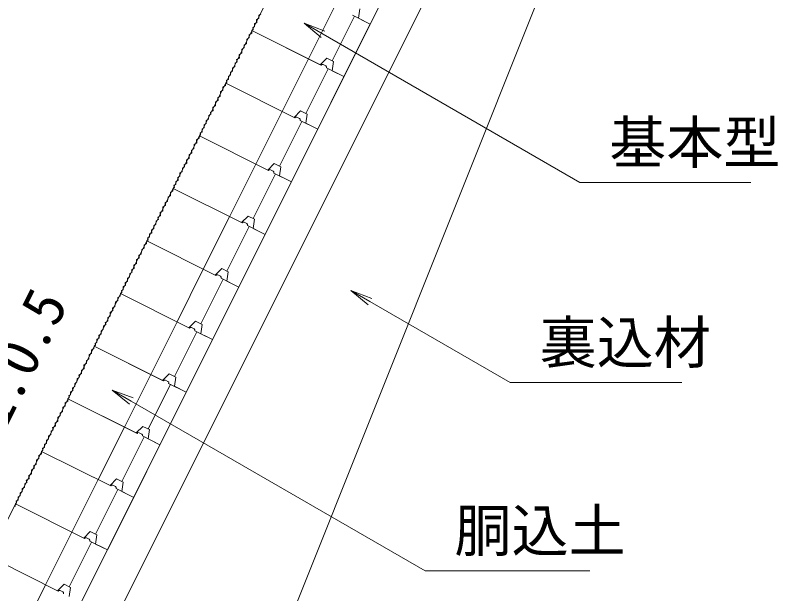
# Model space of a CAD drawing. Units: millimetres, scale not verified. Extents: x 1702 to 43752, y 1233 to 30933.
# Drawn here: x 14994 to 17588, y 21679 to 23647 of the extents above; entities that cross this region are included whole.
import ezdxf
from ezdxf.enums import TextEntityAlignment as Align

# ---------------------------------------------------------------- set-up
doc = ezdxf.new("R2010")
doc.units = ezdxf.units.MM
doc.header["$LTSCALE"] = 50
for name, color, linetype, lineweight in [('D-STR', 1, 'Continuous', 13), ('D-STR-DIM', 7, 'Continuous', 13), ('D-STR-STR（BLOCK）', 1, 'Continuous', 13), ('D-STR-TXT', 7, 'Continuous', 13)]:
    doc.layers.add(name, color=color, linetype=linetype, lineweight=lineweight)
doc.styles.add('ＭＳ ゴシック', font='')
doc.styles.get('ＭＳ ゴシック').set_extended_font_data('MS Gothic')

msp = doc.modelspace()

# ---------------------------------------------------------------- linework, layer by layer
at = {"layer": 'D-STR'}
for p, q in [((16201.88, 24399.51), (14189.42, 20374.59)), ((16514.93, 24242.98), (14502.47, 20218.06)), ((16631.21, 24184.85), (14618.75, 20159.92)), ((15276.65, 19959.92), (16966.62, 24184.85))]:
    msp.add_line(p, q, dxfattribs=at)
at = {"layer": 'D-STR-DIM'}
for p, q in [((16035.29, 23571.45), (15976.59, 23619.78)), ((16047.79, 23593.1), (15976.59, 23619.78)), ((15976.59, 23619.78), (16041.54, 23582.28)), ((16194.71, 22662.12), (16136.01, 22710.44)), ((16207.21, 22683.77), (16136.01, 22710.44)), ((16136.01, 22710.44), (16200.96, 22672.94)), ((15382.53, 22323.75), (15323.83, 22372.08)), ((15395.03, 22345.4), (15323.83, 22372.08)), ((15323.83, 22372.08), (15388.78, 22334.58))]:
    msp.add_line(p, q, dxfattribs=at)
at = {"layer": 'D-STR-STR（BLOCK）'}
for p, q in [((16291.33, 23795.77), (16201.88, 23616.89)), ((16081.14, 23677.26), (15991.69, 23498.37)), ((16161.63, 23637.01), (16166.11, 23668.32)), ((15822.85, 23636.73), (15815.35, 23631.4)), ((15830.11, 23651.86), (15822.85, 23645.81)), ((15822.85, 23645.81), (15822.85, 23636.73)), ((16148.22, 23643.72), (16072.19, 23491.67)), ((16201.88, 23616.89), (16141.96, 23646.85)), ((16161.63, 23637.01), (16201.88, 23616.89)), ((15808.57, 23618.45), (15808.51, 23607.44)), ((15816.19, 23621.6), (15808.57, 23618.45)), ((15815.35, 23631.4), (15816.19, 23621.6)), ((16201.88, 23616.89), (16112.44, 23438)), ((15798.52, 23586.26), (15790.05, 23580.81)), ((15799.39, 23594.53), (15798.52, 23586.26)), ((15803.67, 23598.36), (15799.39, 23594.53)), ((16034.63, 23476.91), (15799.39, 23594.53)), ((15799.39, 23594.53), (16031.94, 23478.25)), ((15808.51, 23607.44), (15802.22, 23605.14)), ((15802.22, 23605.14), (15803.67, 23598.36)), ((15782.06, 23564.83), (15780.48, 23550.79)), ((15790.17, 23570.76), (15782.06, 23564.83)), ((15790.05, 23580.81), (15790.17, 23570.76)), ((15773.34, 23537.12), (15764.51, 23530.34)), ((15780.48, 23550.79), (15772.62, 23545.35)), ((15772.62, 23545.35), (15773.34, 23537.12)), ((15764.63, 23518.48), (15755.68, 23512.06)), ((15755.68, 23512.06), (15756.52, 23501.05)), ((15764.51, 23530.34), (15764.63, 23518.48)), ((15741.76, 23484.23), (15740.67, 23472.97)), ((15749.26, 23488.95), (15741.76, 23484.23)), ((15756.52, 23501.05), (15747.2, 23496.33)), ((15747.2, 23496.33), (15749.26, 23488.95)), ((15991.69, 23498.37), (15902.25, 23319.49)), ((16031.94, 23478.25), (16054.3, 23500.61)), ((16054.3, 23500.61), (16076.66, 23489.43)), ((16072.19, 23458.12), (16076.66, 23489.43)), ((15733.4, 23457.84), (15725.9, 23452.52)), ((15733.41, 23466.92), (15733.4, 23457.84)), ((15740.67, 23472.97), (15733.41, 23466.92)), ((16058.77, 23464.83), (15982.75, 23312.78)), ((16050.28, 23474.67), (16041.33, 23479.14)), ((16112.44, 23438), (16052.51, 23467.96)), ((16072.19, 23458.12), (16112.44, 23438)), ((15719.07, 23428.55), (15712.78, 23426.25)), ((15719.13, 23439.57), (15719.07, 23428.55)), ((15726.75, 23442.72), (15719.13, 23439.57)), ((15725.9, 23452.52), (15726.75, 23442.72)), ((16112.44, 23438), (16023, 23259.11)), ((15709.08, 23407.37), (15700.61, 23401.92)), ((15709.95, 23415.64), (15709.08, 23407.37)), ((15714.23, 23419.48), (15709.95, 23415.64)), ((15945.18, 23298.02), (15709.95, 23415.64)), ((15709.95, 23415.64), (15942.5, 23299.36)), ((15712.78, 23426.25), (15714.23, 23419.48)), ((15692.62, 23385.95), (15691.04, 23371.91)), ((15700.72, 23391.88), (15692.62, 23385.95)), ((15700.61, 23401.92), (15700.72, 23391.88)), ((15683.9, 23358.23), (15675.07, 23351.45)), ((15675.07, 23351.45), (15675.19, 23339.59)), ((15691.04, 23371.91), (15683.18, 23366.46)), ((15683.18, 23366.46), (15683.9, 23358.23)), ((15675.19, 23339.59), (15666.23, 23333.18)), ((15666.23, 23333.18), (15667.08, 23322.17)), ((15652.32, 23305.34), (15651.22, 23294.09)), ((15659.82, 23310.06), (15652.32, 23305.34)), ((15667.08, 23322.17), (15657.76, 23317.44)), ((15657.76, 23317.44), (15659.82, 23310.06)), ((15902.25, 23319.49), (15812.81, 23140.6)), ((15942.5, 23299.36), (15964.86, 23321.72)), ((15960.84, 23295.79), (15951.89, 23300.26)), ((15964.86, 23321.72), (15987.22, 23310.54)), ((15982.75, 23279.24), (15987.22, 23310.54)), ((15643.96, 23278.96), (15636.46, 23273.63)), ((15636.46, 23273.63), (15637.31, 23263.83)), ((15651.22, 23294.09), (15643.96, 23288.04)), ((15643.96, 23288.04), (15643.96, 23278.96)), ((15969.33, 23285.95), (15893.31, 23133.9)), ((16023, 23259.11), (15963.07, 23289.08)), ((15982.75, 23279.24), (16023, 23259.11)), ((15629.63, 23249.67), (15623.34, 23247.37)), ((15623.34, 23247.37), (15624.79, 23240.59)), ((15629.68, 23260.68), (15629.63, 23249.67)), ((15637.31, 23263.83), (15629.68, 23260.68)), ((16023, 23259.11), (15933.56, 23080.23)), ((15619.63, 23228.49), (15611.16, 23223.04)), ((15611.16, 23223.04), (15611.28, 23212.99)), ((15620.51, 23236.75), (15619.63, 23228.49)), ((15624.79, 23240.59), (15620.51, 23236.75)), ((15855.74, 23119.14), (15620.51, 23236.75)), ((15620.51, 23236.75), (15853.06, 23120.48)), ((15603.17, 23207.06), (15601.6, 23193.02)), ((15611.28, 23212.99), (15603.17, 23207.06)), ((15594.46, 23179.35), (15585.63, 23172.57)), ((15585.63, 23172.57), (15585.74, 23160.71)), ((15601.6, 23193.02), (15593.73, 23187.58)), ((15593.73, 23187.58), (15594.46, 23179.35)), ((15577.64, 23143.28), (15568.32, 23138.56)), ((15585.74, 23160.71), (15576.79, 23154.29)), ((15576.79, 23154.29), (15577.64, 23143.28)), ((15853.06, 23120.48), (15875.42, 23142.84)), ((15875.42, 23142.84), (15897.78, 23131.66)), ((15562.87, 23126.46), (15561.78, 23115.2)), ((15570.37, 23131.18), (15562.87, 23126.46)), ((15568.32, 23138.56), (15570.37, 23131.18)), ((15812.81, 23140.6), (15723.36, 22961.72)), ((15871.39, 23116.9), (15862.45, 23121.37)), ((15893.31, 23100.35), (15897.78, 23131.66)), ((15554.52, 23100.07), (15547.02, 23094.75)), ((15547.02, 23094.75), (15547.86, 23084.95)), ((15561.78, 23115.2), (15554.52, 23109.15)), ((15554.52, 23109.15), (15554.52, 23100.07)), ((15879.89, 23107.06), (15803.86, 22955.01)), ((15933.56, 23080.23), (15873.63, 23110.19)), ((15893.31, 23100.35), (15933.56, 23080.23)), ((15540.18, 23070.78), (15533.89, 23068.48)), ((15533.89, 23068.48), (15535.34, 23061.7)), ((15540.24, 23081.8), (15540.18, 23070.78)), ((15547.86, 23084.95), (15540.24, 23081.8)), ((15933.56, 23080.23), (15844.11, 22901.34)), ((15530.19, 23049.6), (15521.72, 23044.15)), ((15521.72, 23044.15), (15521.84, 23034.11)), ((15531.06, 23057.87), (15530.19, 23049.6)), ((15535.34, 23061.7), (15531.06, 23057.87)), ((15766.3, 22940.25), (15531.06, 23057.87)), ((15531.06, 23057.87), (15763.61, 22941.59)), ((15512.16, 23014.14), (15504.29, 23008.69)), ((15513.73, 23028.18), (15512.16, 23014.14)), ((15521.84, 23034.11), (15513.73, 23028.18)), ((15505.02, 23000.46), (15496.18, 22993.68)), ((15496.18, 22993.68), (15496.3, 22981.82)), ((15504.29, 23008.69), (15505.02, 23000.46)), ((15488.19, 22964.4), (15478.88, 22959.67)), ((15496.3, 22981.82), (15487.35, 22975.41)), ((15487.35, 22975.41), (15488.19, 22964.4)), ((15723.36, 22961.72), (15633.92, 22782.83)), ((15763.61, 22941.59), (15785.97, 22963.95)), ((15785.97, 22963.95), (15808.34, 22952.77)), ((15472.34, 22936.32), (15465.08, 22930.26)), ((15473.43, 22947.57), (15472.34, 22936.32)), ((15480.93, 22952.29), (15473.43, 22947.57)), ((15478.88, 22959.67), (15480.93, 22952.29)), ((15781.95, 22938.02), (15773.01, 22942.49)), ((15803.86, 22921.47), (15808.34, 22952.77)), ((15465.08, 22921.19), (15457.57, 22915.86)), ((15457.57, 22915.86), (15458.42, 22906.06)), ((15465.08, 22930.26), (15465.08, 22921.19)), ((15790.45, 22928.18), (15714.42, 22776.12)), ((15844.11, 22901.34), (15784.19, 22931.31)), ((15803.86, 22921.47), (15844.11, 22901.34)), ((15450.74, 22891.9), (15444.45, 22889.6)), ((15444.45, 22889.6), (15445.9, 22882.82)), ((15450.8, 22902.91), (15450.74, 22891.9)), ((15458.42, 22906.06), (15450.8, 22902.91)), ((15844.11, 22901.34), (15754.67, 22722.46)), ((15440.75, 22870.71), (15432.28, 22865.27)), ((15432.28, 22865.27), (15432.4, 22855.22)), ((15441.62, 22878.98), (15440.75, 22870.71)), ((15445.9, 22882.82), (15441.62, 22878.98)), ((15676.85, 22761.37), (15441.62, 22878.98)), ((15441.62, 22878.98), (15674.17, 22762.71)), ((15422.71, 22835.25), (15414.85, 22829.81)), ((15424.29, 22849.29), (15422.71, 22835.25)), ((15432.4, 22855.22), (15424.29, 22849.29)), ((15415.57, 22821.58), (15406.74, 22814.8)), ((15406.74, 22814.8), (15406.86, 22802.94)), ((15414.85, 22829.81), (15415.57, 22821.58)), ((15398.75, 22785.51), (15389.43, 22780.79)), ((15389.43, 22780.79), (15391.49, 22773.41)), ((15406.86, 22802.94), (15397.91, 22796.52)), ((15397.91, 22796.52), (15398.75, 22785.51)), ((15633.92, 22782.83), (15544.48, 22603.95)), ((15674.17, 22762.71), (15696.53, 22785.07)), ((15696.53, 22785.07), (15718.89, 22773.89)), ((15382.9, 22757.43), (15375.64, 22751.38)), ((15383.99, 22768.69), (15382.9, 22757.43)), ((15391.49, 22773.41), (15383.99, 22768.69)), ((15692.51, 22759.13), (15683.56, 22763.6)), ((15714.42, 22742.58), (15718.89, 22773.89)), ((15375.63, 22742.3), (15368.13, 22736.98)), ((15368.13, 22736.98), (15368.98, 22727.17)), ((15375.64, 22751.38), (15375.63, 22742.3)), ((15701, 22749.29), (15624.98, 22597.24)), ((15754.67, 22722.46), (15694.74, 22752.42)), ((15714.42, 22742.58), (15754.67, 22722.46)), ((15356.46, 22703.93), (15352.18, 22700.1)), ((15361.3, 22713.01), (15355.01, 22710.71)), ((15355.01, 22710.71), (15356.46, 22703.93)), ((15361.35, 22724.03), (15361.3, 22713.01)), ((15368.98, 22727.17), (15361.35, 22724.03)), ((15754.67, 22722.46), (15665.23, 22543.57)), ((15342.95, 22676.34), (15334.85, 22670.41)), ((15351.3, 22691.83), (15342.83, 22686.38)), ((15342.83, 22686.38), (15342.95, 22676.34)), ((15352.18, 22700.1), (15351.3, 22691.83)), ((15587.41, 22582.48), (15352.18, 22700.1)), ((15352.18, 22700.1), (15584.73, 22583.82)), ((15333.27, 22656.37), (15325.41, 22650.92)), ((15325.41, 22650.92), (15326.13, 22642.69)), ((15334.85, 22670.41), (15333.27, 22656.37)), ((15317.42, 22624.05), (15308.46, 22617.64)), ((15326.13, 22642.69), (15317.3, 22635.91)), ((15317.3, 22635.91), (15317.42, 22624.05)), ((15309.31, 22606.62), (15299.99, 22601.9)), ((15299.99, 22601.9), (15302.05, 22594.52)), ((15308.46, 22617.64), (15309.31, 22606.62)), ((15544.48, 22603.95), (15455.04, 22425.06)), ((15584.73, 22583.82), (15607.09, 22606.18)), ((15607.09, 22606.18), (15629.45, 22595)), ((15293.45, 22578.55), (15286.19, 22572.49)), ((15286.19, 22572.49), (15286.19, 22563.42)), ((15294.54, 22589.8), (15293.45, 22578.55)), ((15302.05, 22594.52), (15294.54, 22589.8)), ((15603.06, 22580.24), (15594.12, 22584.72)), ((15665.23, 22543.57), (15605.3, 22573.54)), ((15624.98, 22563.7), (15629.45, 22595)), ((15279.53, 22548.29), (15271.91, 22545.14)), ((15286.19, 22563.42), (15278.69, 22558.09)), ((15278.69, 22558.09), (15279.53, 22548.29)), ((15611.56, 22570.41), (15535.53, 22418.35)), ((15624.98, 22563.7), (15665.23, 22543.57)), ((15262.73, 22521.21), (15261.86, 22512.94)), ((15267.02, 22525.05), (15262.73, 22521.21)), ((15497.97, 22403.6), (15262.73, 22521.21)), ((15262.73, 22521.21), (15495.29, 22404.94)), ((15271.86, 22534.13), (15265.57, 22531.82)), ((15265.57, 22531.82), (15267.02, 22525.05)), ((15271.91, 22545.14), (15271.86, 22534.13)), ((15665.23, 22543.57), (15575.78, 22364.69)), ((15253.51, 22497.45), (15245.4, 22491.52)), ((15261.86, 22512.94), (15253.39, 22507.5)), ((15253.39, 22507.5), (15253.51, 22497.45)), ((15243.83, 22477.48), (15235.96, 22472.03)), ((15235.96, 22472.03), (15236.69, 22463.81)), ((15245.4, 22491.52), (15243.83, 22477.48)), ((15227.97, 22445.17), (15219.02, 22438.75)), ((15236.69, 22463.81), (15227.85, 22457.03)), ((15227.85, 22457.03), (15227.97, 22445.17)), ((15219.86, 22427.74), (15210.55, 22423.02)), ((15210.55, 22423.02), (15212.6, 22415.64)), ((15219.02, 22438.75), (15219.86, 22427.74)), ((15455.04, 22425.06), (15365.59, 22246.18)), ((15495.29, 22404.94), (15517.65, 22427.3)), ((15517.65, 22427.3), (15540.01, 22416.12)), ((15204.01, 22399.66), (15196.75, 22393.61)), ((15196.75, 22393.61), (15196.75, 22384.53)), ((15205.1, 22410.92), (15204.01, 22399.66)), ((15212.6, 22415.64), (15205.1, 22410.92)), ((15522.12, 22391.52), (15446.09, 22239.47)), ((15513.62, 22401.36), (15504.68, 22405.83)), ((15575.78, 22364.69), (15515.86, 22394.65)), ((15535.53, 22384.81), (15540.01, 22416.12)), ((15182.47, 22366.26), (15182.41, 22355.24)), ((15190.09, 22369.4), (15182.47, 22366.26)), ((15196.75, 22384.53), (15189.25, 22379.21)), ((15189.25, 22379.21), (15190.09, 22369.4)), ((15575.78, 22364.69), (15486.34, 22185.8)), ((15535.53, 22384.81), (15575.78, 22364.69)), ((15173.29, 22342.33), (15172.42, 22334.06)), ((15177.57, 22346.16), (15173.29, 22342.33)), ((15408.53, 22224.71), (15173.29, 22342.33)), ((15173.29, 22342.33), (15405.84, 22226.05)), ((15182.41, 22355.24), (15176.12, 22352.94)), ((15176.12, 22352.94), (15177.57, 22346.16)), ((15155.96, 22312.63), (15154.39, 22298.6)), ((15164.07, 22318.57), (15155.96, 22312.63)), ((15172.42, 22334.06), (15163.95, 22328.61)), ((15163.95, 22328.61), (15164.07, 22318.57)), ((15154.39, 22298.6), (15146.52, 22293.15)), ((15146.52, 22293.15), (15147.25, 22284.92)), ((15138.53, 22266.28), (15129.58, 22259.87)), ((15147.25, 22284.92), (15138.41, 22278.14)), ((15138.41, 22278.14), (15138.53, 22266.28)), ((15123.16, 22236.75), (15115.66, 22232.03)), ((15130.42, 22248.85), (15121.11, 22244.13)), ((15121.11, 22244.13), (15123.16, 22236.75)), ((15129.58, 22259.87), (15130.42, 22248.85)), ((15365.59, 22246.18), (15276.15, 22067.29)), ((15405.84, 22226.05), (15428.2, 22248.41)), ((15428.2, 22248.41), (15450.56, 22237.23)), ((15446.09, 22205.93), (15450.56, 22237.23)), ((15114.57, 22220.77), (15107.31, 22214.72)), ((15107.31, 22214.72), (15107.31, 22205.65)), ((15115.66, 22232.03), (15114.57, 22220.77)), ((15432.68, 22212.64), (15356.65, 22060.58)), ((15424.18, 22222.47), (15415.23, 22226.95)), ((15486.34, 22185.8), (15426.41, 22215.77)), ((15093.03, 22187.37), (15092.97, 22176.35)), ((15100.65, 22190.52), (15093.03, 22187.37)), ((15107.31, 22205.65), (15099.8, 22200.32)), ((15099.8, 22200.32), (15100.65, 22190.52)), ((15486.34, 22185.8), (15396.9, 22006.92)), ((15446.09, 22205.93), (15486.34, 22185.8)), ((15083.85, 22163.44), (15082.98, 22155.17)), ((15088.13, 22167.28), (15083.85, 22163.44)), ((15319.08, 22045.82), (15083.85, 22163.44)), ((15083.85, 22163.44), (15316.4, 22047.17)), ((15092.97, 22176.35), (15086.68, 22174.05)), ((15086.68, 22174.05), (15088.13, 22167.28)), ((15066.52, 22133.75), (15064.94, 22119.71)), ((15074.63, 22139.68), (15066.52, 22133.75)), ((15082.98, 22155.17), (15074.51, 22149.73)), ((15074.51, 22149.73), (15074.63, 22139.68)), ((15057.8, 22106.03), (15048.97, 22099.26)), ((15064.94, 22119.71), (15057.08, 22114.26)), ((15057.08, 22114.26), (15057.8, 22106.03)), ((15049.09, 22087.4), (15040.13, 22080.98)), ((15040.13, 22080.98), (15040.98, 22069.97)), ((15048.97, 22099.26), (15049.09, 22087.4)), ((15026.22, 22053.14), (15025.12, 22041.89)), ((15033.72, 22057.87), (15026.22, 22053.14)), ((15040.98, 22069.97), (15031.66, 22065.25)), ((15031.66, 22065.25), (15033.72, 22057.87)), ((15276.15, 22067.29), (15186.71, 21888.41)), ((15316.4, 22047.17), (15338.76, 22069.53)), ((15338.76, 22069.53), (15361.12, 22058.35)), ((15356.65, 22027.04), (15361.12, 22058.35)), ((15025.12, 22041.89), (15017.86, 22035.84)), ((15017.86, 22035.84), (15017.86, 22026.76)), ((15343.23, 22033.75), (15267.21, 21881.7)), ((15334.74, 22043.59), (15325.79, 22048.06)), ((15396.9, 22006.92), (15336.97, 22036.88)), ((15356.65, 22027.04), (15396.9, 22006.92)), ((15003.58, 22008.48), (15003.53, 21997.47)), ((15011.21, 22011.63), (15003.58, 22008.48)), ((15017.86, 22026.76), (15010.36, 22021.43)), ((15010.36, 22021.43), (15011.21, 22011.63)), ((15396.9, 22006.92), (15307.46, 21828.03)), ((14994.41, 21984.56), (14993.53, 21976.29)), ((14998.69, 21988.39), (14994.41, 21984.56)), ((15229.64, 21866.94), (14994.41, 21984.56)), ((14994.41, 21984.56), (15226.96, 21868.28)), ((15003.53, 21997.47), (14997.24, 21995.17)), ((14997.24, 21995.17), (14998.69, 21988.39)), ((15186.71, 21888.41), (15097.27, 21709.52)), ((15226.96, 21868.28), (15249.32, 21890.64)), ((15249.32, 21890.64), (15271.68, 21879.46)), ((15267.21, 21848.16), (15271.68, 21879.46)), ((15253.79, 21854.86), (15177.76, 21702.81)), ((15245.29, 21864.7), (15236.35, 21869.18)), ((15307.46, 21828.03), (15247.53, 21857.99)), ((15267.21, 21848.16), (15307.46, 21828.03)), ((15307.46, 21828.03), (15218.01, 21649.15)), ((15140.2, 21688.05), (14904.96, 21805.67)), ((14904.96, 21805.67), (15137.51, 21689.4)), ((15097.27, 21709.52), (15007.82, 21530.63)), ((15137.51, 21689.4), (15159.88, 21711.76)), ((15155.85, 21685.82), (15146.91, 21690.29)), ((15159.88, 21711.76), (15182.24, 21700.58)), ((15177.76, 21669.27), (15182.24, 21700.58))]:
    msp.add_line(p, q, dxfattribs=at)
for centre, start, end in [((16039.1, 23474.67), 63.43495, 153.43495), ((16048.04, 23470.2), 333.43495, 63.43495), ((15949.65, 23295.79), 63.43495, 153.43495), ((15958.6, 23291.31), 333.43495, 63.43495), ((15860.21, 23116.9), 63.43495, 153.43495), ((15869.16, 23112.43), 333.43495, 63.43495), ((15770.77, 22938.02), 63.43495, 153.43495), ((15779.71, 22933.54), 333.43495, 63.43495), ((15681.33, 22759.13), 63.43495, 153.43495), ((15690.27, 22754.66), 333.43495, 63.43495), ((15591.88, 22580.24), 63.43495, 153.43495), ((15600.83, 22575.77), 333.43495, 63.43495), ((15502.44, 22401.36), 63.43495, 153.43495), ((15511.39, 22396.89), 333.43495, 63.43495), ((15413, 22222.47), 63.43495, 153.43495), ((15421.94, 22218), 333.43495, 63.43495), ((15323.56, 22043.59), 63.43495, 153.43495), ((15332.5, 22039.12), 333.43495, 63.43495), ((15234.11, 21864.7), 63.43495, 153.43495), ((15243.06, 21860.23), 333.43495, 63.43495), ((15144.67, 21685.82), 63.43495, 153.43495), ((15153.61, 21681.35), 333.43495, 63.43495)]:
    msp.add_arc(centre, 5, start, end, dxfattribs=at)
at = {"layer": 'D-STR-TXT'}
for p, q in [((16041.54, 23582.28), (16915.06, 23077.95)), ((16915.06, 23077.95), (17496.59, 23077.95)), ((16200.96, 22672.94), (16678.26, 22397.38)), ((16678.26, 22397.38), (17261.76, 22397.38)), ((15388.78, 22334.58), (16388.49, 21757.39)), ((16388.49, 21757.39), (16948.57, 21757.39))]:
    msp.add_line(p, q, dxfattribs=at)

# ---------------------------------------------------------------- texts
at = {"layer": 'D-STR-TXT', "style": 'ＭＳ ゴシック'}
for s, p in [('基本型', (17015.06, 23100.64)), ('裏込材', (16778.26, 22420.07)), ('胴込土', (16488.49, 21780.08))]:
    msp.add_text(s, height=142.4, dxfattribs=at).set_placement(p, align=Align.BOTTOM_LEFT)
msp.add_text('1:0.5', height=142.4, rotation=63.435, dxfattribs=at).set_placement((15106.21, 22431.77), align=Align.BOTTOM_CENTER)

doc.saveas('drawing.dxf')
